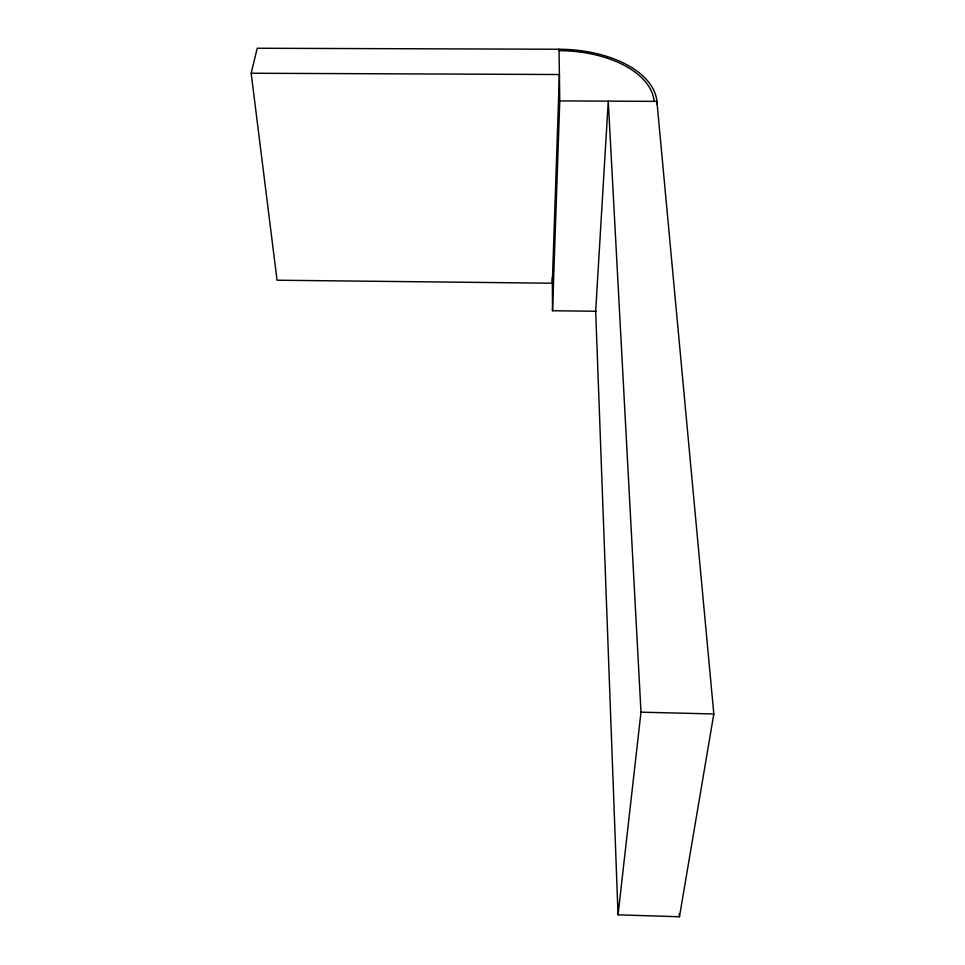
<?xml version="1.0" encoding="UTF-8"?>
<svg xmlns="http://www.w3.org/2000/svg" width="965" height="965" viewBox="0 0 965 965"><rect width="100%" height="100%" fill="white"/><g stroke="black" fill="none" stroke-linecap="round" stroke-linejoin="round"><path stroke-width="1.45" d="M595.984 311.261L552.523 310.742L559.772 100.903L559.037 49.251L257.209 48.25L251.177 73.243L277.052 280.212L552.318 283.215L559.398 74.522L251.177 73.243M656.634 104.365L656.9 101.385A96.922 53.992 0.8 0 0 559.037 49.251M618.034 914.832L640.989 712.17L608.264 101.144L595.67 311.261L618.034 914.832L679.457 916.75L713.823 713.967L656.9 101.385L559.772 100.903M640.989 712.17L713.823 713.967M679.251 913.746L679.457 916.75M552.282 277.715L552.523 310.742M559.049 50.675A94.148 52.448 0.8 0 1 654.113 101.373"/></g></svg>
